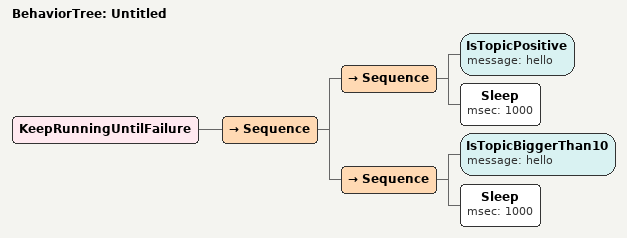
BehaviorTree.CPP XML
<?xml version="1.0" encoding="UTF-8"?>
<root BTCPP_format="4">
    <BehaviorTree ID="Untitled">
        <KeepRunningUntilFailure>
            <Sequence>
                <Sequence>
                    <IsTopicPositive message="hello"/>
                    <Sleep msec="1000"/>
                </Sequence>
                <Sequence>
                    <IsTopicBiggerThan10 message="hello"/>
                    <Sleep msec="1000"/>
                </Sequence>
            </Sequence>
        </KeepRunningUntilFailure>
    </BehaviorTree>

</root>
